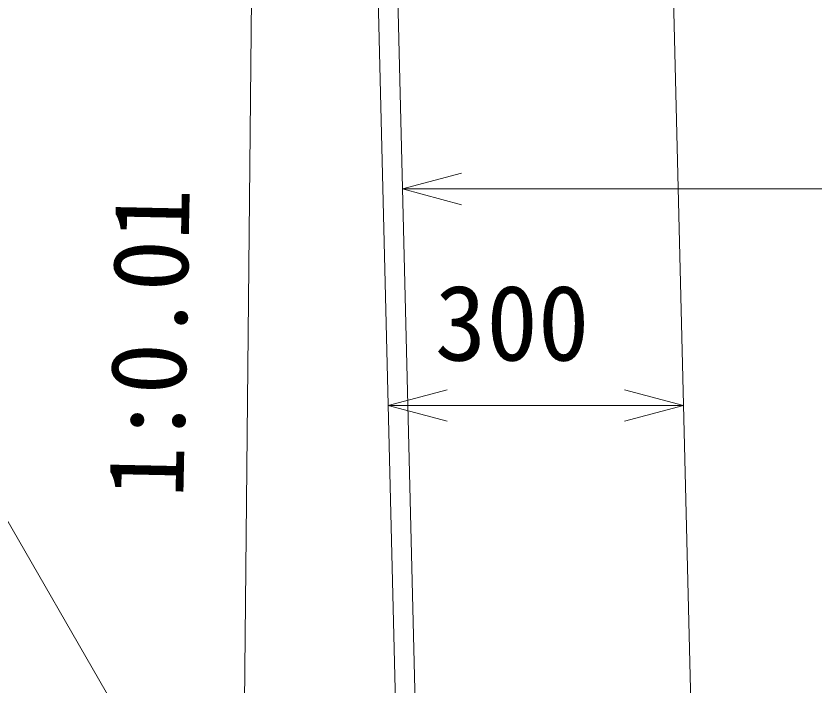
# Model space of a CAD drawing. Units: millimetres, scale not verified. Extents: x -1 to 252299, y 59402 to 118802.
# Drawn here: x 145964 to 148667, y 94796 to 97062 of the extents above; entities that cross this region are included whole.
import ezdxf
from ezdxf.enums import TextEntityAlignment as Align

# ---------------------------------------------------------------- set-up
doc = ezdxf.new("R2010")
doc.units = ezdxf.units.MM
doc.header["$LTSCALE"] = 300
for name, color, linetype, lineweight in [('0_2', 1, 'Continuous', 18), ('D-STR', 1, 'Continuous', 18), ('D-STR-DIM', 7, 'Continuous', 18), ('D-STR-HTXT', 7, 'Continuous', 18)]:
    doc.layers.add(name, color=color, linetype=linetype, lineweight=lineweight)
doc.layers.add('D-STR-TXT', color=1, linetype='Continuous')
doc.styles.add('ＭＳ ゴシック', font='')
doc.styles.get('ＭＳ ゴシック').set_extended_font_data('MS Gothic')

msp = doc.modelspace()

# ---------------------------------------------------------------- linework, layer by layer
at = {"layer": '0_2'}
for p, q in [((147272.6, 96476.1), (147472.6, 96529.7)), ((147472.6, 96422.5), (147272.6, 96476.1)), ((147272.6, 96476.1), (147472.6, 96476.1)), ((147224, 95742.5), (147424, 95796.1)), ((148024.3, 95796.1), (148224.3, 95742.5)), ((147424, 95688.9), (147224, 95742.5)), ((147224, 95742.5), (147424, 95742.5)), ((148224.3, 95742.5), (148024.3, 95688.9)), ((148224.3, 95742.5), (148024.3, 95742.5))]:
    msp.add_line(p, q, dxfattribs=at)
at = {"layer": 'D-STR'}
for p, q in [((146699.8, 90980.4), (146786.5, 99647.1)), ((148145.5, 98938.4), (148307.4, 92371.7)), ((147145.8, 98913.7), (147311.8, 92180.4)), ((147212.5, 98915.4), (147378.5, 92182))]:
    msp.add_line(p, q, dxfattribs=at)
at = {"layer": 'D-STR-DIM'}
msp.add_line((148024.3, 95742.5), (147424, 95742.5), dxfattribs=at)
at = {"layer": 'D-STR-HTXT'}
for p, q in [((147472.6, 96476.1), (151013.3, 96476.1)), ((146626.5, 94153.6), (145883.2, 95441.1))]:
    msp.add_line(p, q, dxfattribs=at)

# ---------------------------------------------------------------- texts
at = {"layer": 'D-STR-DIM', "color": 1, "style": 'ＭＳ ゴシック'}
msp.add_text('300', height=256.6, dxfattribs=at).set_placement((147382.2, 95817.5), align=Align.BOTTOM_LEFT)
at = {"layer": 'D-STR-TXT', "style": 'ＭＳ ゴシック'}
msp.add_text('1:0.01', height=256.6, rotation=88.794, dxfattribs=at).set_placement((146607.3, 95426.7), align=Align.BOTTOM_LEFT)

doc.saveas('drawing.dxf')
